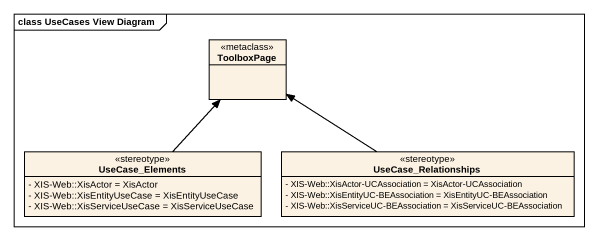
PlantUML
@startuml
mainframe class UseCases View Diagram
hide circle
hide empty members
skinparam classAttributeIconSize 0
class ToolboxPage <<metaclass>>
class UseCase_Elements <<stereotype>> {
  - XIS-Web::XisActor = XisActor
  - XIS-Web::XisEntityUseCase = XisEntityUseCase
  - XIS-Web::XisServiceUseCase = XisServiceUseCase
}
class UseCase_Relationships <<stereotype>> {
  - XIS-Web::XisActor-UCAssociation = XisActor-UCAssociation
  - XIS-Web::XisEntityUC-BEAssociation = XisEntityUC-BEAssociation
  - XIS-Web::XisServiceUC-BEAssociation = XisServiceUC-BEAssociation
}
UseCase_Elements -up-> ToolboxPage
UseCase_Relationships -up-> ToolboxPage
@enduml
